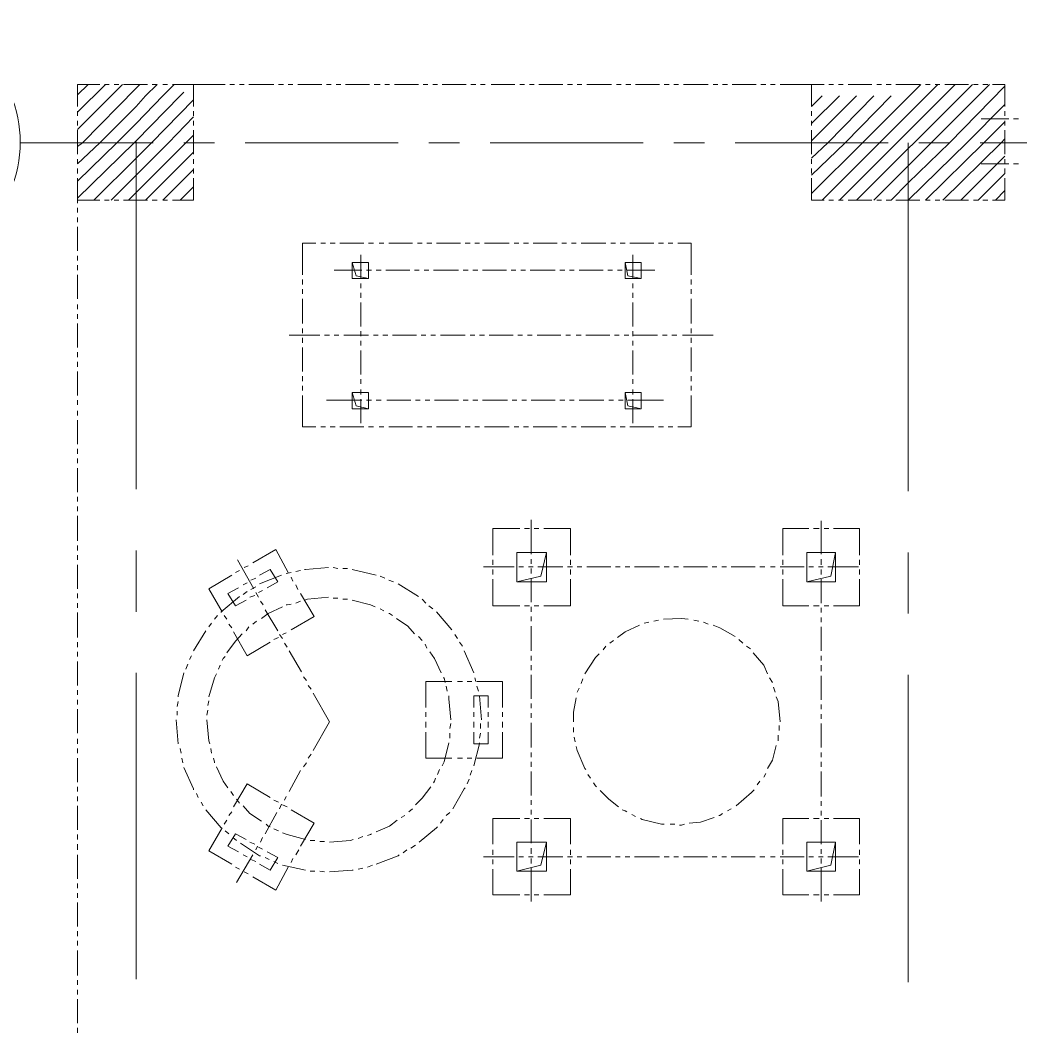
# Model space of a CAD drawing. Header units: millimetres. Extents: x 29 to 95071, y 20 to 67221.
# Drawn here: x 39429 to 44611, y 47573 to 52817 of the extents above; entities that cross this region are included whole.
import ezdxf

# ---------------------------------------------------------------- set-up
doc = ezdxf.new("R2010")
doc.units = ezdxf.units.MM

msp = doc.modelspace()

# ---------------------------------------------------------------- linework, layer by layer
at = {"color": 7, "lineweight": 0}
for points in [[(39840, 52484.8), (39726, 52484.8), (39726, 52370.8)], [(39726, 52430.2), (39780.6, 52484.8)], [(39726, 52341), (39869.8, 52484.8)], [(39726, 52251.8), (39959, 52484.8)], [(39726, 52162.6), (39750.8, 52182.4), (40028.4, 52464.9), (40048.2, 52484.8)], [(39726, 52370.8), (39726, 52484.8)], [(39840, 52182.4), (40028.4, 52370.8), (40078, 52425.3), (40137.4, 52484.8)], [(39889.6, 52484.8), (39864.8, 52484.8)], [(39939.2, 52484.8), (39914.4, 52484.8)], [(39929.3, 52182.4), (40028.4, 52281.5), (40167.2, 52425.3), (40226.7, 52484.8)], [(40087.9, 52484.8), (39964, 52484.8)], [(40018.5, 52182.4), (40028.4, 52192.3), (40256.4, 52425.3), (40276.2, 52445.1)], [(40137.4, 52484.8), (40112.7, 52484.8)], [(40192, 52484.8), (40167.2, 52484.8)], [(40325.8, 52370.8), (40325.8, 52484.8), (40216.7, 52484.8)], [(40325.8, 52484.8), (40489.4, 52484.8)], [(40514.1, 52484.8), (40538.9, 52484.8)], [(40563.7, 52484.8), (40588.5, 52484.8)], [(40613.3, 52484.8), (40742.1, 52484.8)], [(40766.9, 52484.8), (40791.7, 52484.8)], [(40816.5, 52484.8), (40841.3, 52484.8)], [(40866.1, 52484.8), (40990, 52484.8)], [(41014.7, 52484.8), (41039.5, 52484.8)], [(41064.3, 52484.8), (41089.1, 52484.8)], [(41113.9, 52484.8), (41237.8, 52484.8)], [(41262.6, 52484.8), (41292.3, 52484.8)], [(41317.1, 52484.8), (41341.9, 52484.8)], [(41366.7, 52484.8), (41490.6, 52484.8)], [(41515.4, 52484.8), (41540.1, 52484.8)], [(41564.9, 52484.8), (41589.7, 52484.8)], [(41614.5, 52484.8), (41738.4, 52484.8)], [(41763.2, 52484.8), (41788, 52484.8)], [(41812.8, 52484.8), (41837.5, 52484.8)], [(41867.3, 52484.8), (41991.2, 52484.8)], [(42016, 52484.8), (42040.8, 52484.8)], [(42065.5, 52484.8), (42090.3, 52484.8)], [(42115.1, 52484.8), (42239, 52484.8)], [(42263.8, 52484.8), (42288.6, 52484.8)], [(42313.4, 52484.8), (42338.1, 52484.8)], [(42362.9, 52484.8), (42491.8, 52484.8)], [(42516.6, 52484.8), (42541.4, 52484.8)], [(42566.1, 52484.8), (42590.9, 52484.8)], [(42615.7, 52484.8), (42739.6, 52484.8)], [(42764.4, 52484.8), (42789.2, 52484.8)], [(42814, 52484.8), (42838.8, 52484.8)], [(42863.5, 52484.8), (42992.4, 52484.8)], [(43017.2, 52484.8), (43042, 52484.8)], [(43066.8, 52484.8), (43091.5, 52484.8)], [(43116.3, 52484.8), (43240.2, 52484.8)], [(43265, 52484.8), (43289.8, 52484.8)], [(43314.6, 52484.8), (43339.4, 52484.8)], [(43364.2, 52484.8), (43527.7, 52484.8)], [(43592.2, 52484.8), (43527.7, 52484.8), (43527.7, 52370.8)], [(43527.7, 51919.7), (43790.4, 52182.4), (44092.8, 52484.8)], [(43582.2, 51885), (43879.6, 52182.4), (44182, 52484.8)], [(43641.7, 52484.8), (43616.9, 52484.8)], [(43691.3, 52484.8), (43666.5, 52484.8)], [(43671.5, 51885), (43968.8, 52182.4), (44271.2, 52484.8)], [(43840, 52484.8), (43716.1, 52484.8)], [(43760.7, 51885), (44028.3, 52152.7), (44058.1, 52182.4), (44360.4, 52484.8)], [(43849.9, 51885), (44028.3, 52063.5), (44147.3, 52182.4), (44449.6, 52484.8)], [(43889.5, 52484.8), (43864.8, 52484.8)], [(43939.1, 52484.8), (43914.3, 52484.8)], [(43939.1, 51885), (44028.3, 51974.2), (44241.5, 52182.4), (44528.9, 52474.8)], [(44087.8, 52484.8), (43963.9, 52484.8)], [(44142.3, 52484.8), (44117.5, 52484.8)], [(44191.9, 52484.8), (44167.1, 52484.8)], [(44340.6, 52484.8), (44216.7, 52484.8)], [(44390.2, 52484.8), (44365.4, 52484.8)], [(44439.7, 52484.8), (44414.9, 52484.8)], [(44528.9, 52370.8), (44528.9, 52484.8), (44464.5, 52484.8)], [(39810.3, 51885), (40028.4, 52103.1), (40107.7, 52182.4), (40325.8, 52405.5)], [(43527.7, 52370.8), (43582.2, 52425.3)], [(43527.7, 52281.5), (43671.5, 52425.3)], [(43527.7, 52192.3), (43760.7, 52425.3)], [(43527.7, 52103.1), (43612, 52182.4), (43849.9, 52425.3)], [(43527.7, 52013.9), (43701.2, 52182.4), (43939.1, 52425.3)], [(39726, 52346), (39726, 52321.2)], [(39726, 52321.2), (39726, 52346)], [(40325.8, 52321.2), (40325.8, 52346)], [(43527.7, 52346), (43527.7, 52321.2)], [(44028.3, 51885), (44330.7, 52182.4), (44528.9, 52380.7)], [(44528.9, 52321.2), (44528.9, 52346)], [(39726, 52296.4), (39726, 52271.6)], [(39726, 52271.6), (39726, 52296.4)], [(39899.5, 51885), (40028.4, 52013.9), (40196.9, 52182.4), (40325.8, 52316.2)], [(40325.8, 52271.6), (40325.8, 52296.4)], [(43527.7, 52296.4), (43527.7, 52271.6)], [(44117.5, 51885), (44419.9, 52182.4), (44528.9, 52291.5)], [(44548.8, 52306.3), (44405, 52306.3)], [(44528.9, 52271.6), (44528.9, 52296.4)], [(44598.3, 52306.3), (44573.5, 52306.3)], [(39726, 52246.8), (39726, 52122.9)], [(39726, 52122.9), (39726, 52246.8)], [(40325.8, 52122.9), (40325.8, 52246.8)], [(43527.7, 52246.8), (43527.7, 52122.9)], [(44528.9, 52122.9), (44528.9, 52246.8)], [(39428.7, 52182.4), (40117.6, 52182.4)], [(39726, 52073.4), (39840, 52182.4)], [(39726, 51984.1), (39929.3, 52182.4)], [(39726, 51894.9), (40018.5, 52182.4)], [(39988.7, 51885), (40028.4, 51924.7), (40286.1, 52182.4), (40325.8, 52222.1)], [(40028.4, 50388.1), (40028.4, 52187.4)], [(40276.2, 52182.4), (40434.8, 52182.4)], [(40593.4, 52182.4), (41386.5, 52182.4)], [(41545.1, 52182.4), (41703.7, 52182.4)], [(41862.3, 52182.4), (42655.4, 52182.4)], [(42814, 52182.4), (42972.6, 52182.4)], [(43131.2, 52182.4), (43924.2, 52182.4)], [(44028.3, 50378.2), (44028.3, 52182.4)], [(44082.8, 52182.4), (44241.5, 52182.4)], [(44206.8, 51885), (44509.1, 52182.4), (44528.9, 52202.2)], [(44400.1, 52182.4), (45193.1, 52182.4)], [(40078, 51885), (40325.8, 52132.8)], [(39726, 52098.1), (39726, 52073.4)], [(39726, 52073.4), (39726, 52098.1)], [(40325.8, 52073.4), (40325.8, 52098.1)], [(43527.7, 52098.1), (43527.7, 52073.4)], [(44300.9, 51885), (44528.9, 52113)], [(44548.8, 52073.4), (44405, 52073.4)], [(44528.9, 52073.4), (44528.9, 52098.1)], [(44598.3, 52073.4), (44573.5, 52073.4)], [(39726, 52048.6), (39726, 52023.8)], [(39726, 52023.8), (39726, 52048.6)], [(40167.2, 51885), (40325.8, 52043.6)], [(40325.8, 52023.8), (40325.8, 52048.6)], [(43527.7, 52048.6), (43527.7, 52023.8)], [(44390.2, 51885), (44528.9, 52023.8)], [(44528.9, 52023.8), (44528.9, 52048.6)], [(39726, 51999), (39726, 51885), (39840, 51885)], [(39726, 51870.1), (39726, 51999)], [(40325.8, 51885), (40325.8, 51999)], [(43527.7, 51999), (43527.7, 51885), (43592.2, 51885)], [(44528.9, 51885), (44528.9, 51999)], [(40256.4, 51885), (40325.8, 51954.4)], [(44479.4, 51885), (44528.9, 51934.6)], [(39864.8, 51885), (39889.6, 51885)], [(39914.4, 51885), (39939.2, 51885)], [(39964, 51885), (40087.9, 51885)], [(40112.7, 51885), (40137.4, 51885)], [(40167.2, 51885), (40192, 51885)], [(40216.7, 51885), (40325.8, 51885)], [(43616.9, 51885), (43641.7, 51885)], [(43666.5, 51885), (43691.3, 51885)], [(43716.1, 51885), (43840, 51885)], [(43864.8, 51885), (43889.5, 51885)], [(43914.3, 51885), (43939.1, 51885)], [(43963.9, 51885), (44087.8, 51885)], [(44117.5, 51885), (44142.3, 51885)], [(44167.1, 51885), (44191.9, 51885)], [(44216.7, 51885), (44340.6, 51885)], [(44365.4, 51885), (44390.2, 51885)], [(44414.9, 51885), (44439.7, 51885)], [(44464.5, 51885), (44528.9, 51885)], [(39726, 51820.6), (39726, 51845.4)], [(39726, 51771), (39726, 51795.8)], [(39726, 51622.3), (39726, 51746.2)], [(40890.8, 51662), (40890.8, 51498.4)], [(40960.2, 51662), (40890.8, 51662)], [(40960.2, 51662), (40890.8, 51662), (40890.8, 51498.4)], [(40960.2, 51662), (40890.8, 51662)], [(40890.8, 51498.4), (40890.8, 51662)], [(41009.8, 51662), (40985, 51662)], [(41009.8, 51662), (40985, 51662)], [(41009.8, 51662), (40985, 51662)], [(41059.4, 51662), (41034.6, 51662)], [(41059.4, 51662), (41034.6, 51662)], [(41059.4, 51662), (41034.6, 51662)], [(41208.1, 51662), (41084.1, 51662)], [(41208.1, 51662), (41084.1, 51662)], [(41208.1, 51662), (41084.1, 51662)], [(41257.6, 51662), (41232.8, 51662)], [(41257.6, 51662), (41232.8, 51662)], [(41257.6, 51662), (41232.8, 51662)], [(41312.1, 51662), (41287.4, 51662)], [(41312.1, 51662), (41287.4, 51662)], [(41312.1, 51662), (41287.4, 51662)], [(41460.8, 51662), (41336.9, 51662)], [(41460.8, 51662), (41336.9, 51662)], [(41460.8, 51662), (41336.9, 51662)], [(41510.4, 51662), (41485.6, 51662)], [(41510.4, 51662), (41485.6, 51662)], [(41510.4, 51662), (41485.6, 51662)], [(41560, 51662), (41535.2, 51662)], [(41560, 51662), (41535.2, 51662)], [(41560, 51662), (41535.2, 51662)], [(41708.7, 51662), (41584.8, 51662)], [(41708.7, 51662), (41584.8, 51662)], [(41708.7, 51662), (41584.8, 51662)], [(41758.2, 51662), (41733.4, 51662)], [(41758.2, 51662), (41733.4, 51662)], [(41758.2, 51662), (41733.4, 51662)], [(41807.8, 51662), (41783, 51662)], [(41807.8, 51662), (41783, 51662)], [(41807.8, 51662), (41783, 51662)], [(41961.4, 51662), (41832.6, 51662)], [(41961.4, 51662), (41832.6, 51662)], [(41961.4, 51662), (41832.6, 51662)], [(42011, 51662), (41986.2, 51662)], [(42011, 51662), (41986.2, 51662)], [(42011, 51662), (41986.2, 51662)], [(42060.6, 51662), (42035.8, 51662)], [(42060.6, 51662), (42035.8, 51662)], [(42060.6, 51662), (42035.8, 51662)], [(42209.3, 51662), (42085.4, 51662)], [(42209.3, 51662), (42085.4, 51662)], [(42209.3, 51662), (42085.4, 51662)], [(42258.8, 51662), (42234.1, 51662)], [(42258.8, 51662), (42234.1, 51662)], [(42258.8, 51662), (42234.1, 51662)], [(42308.4, 51662), (42283.6, 51662)], [(42308.4, 51662), (42283.6, 51662)], [(42308.4, 51662), (42283.6, 51662)], [(42462.1, 51662), (42333.2, 51662)], [(42462.1, 51662), (42333.2, 51662)], [(42462.1, 51662), (42333.2, 51662)], [(42511.6, 51662), (42486.8, 51662)], [(42511.6, 51662), (42486.8, 51662)], [(42511.6, 51662), (42486.8, 51662)], [(42561.2, 51662), (42536.4, 51662)], [(42561.2, 51662), (42536.4, 51662)], [(42561.2, 51662), (42536.4, 51662)], [(42709.9, 51662), (42586, 51662)], [(42709.9, 51662), (42586, 51662)], [(42709.9, 51662), (42586, 51662)], [(42759.5, 51662), (42734.7, 51662)], [(42759.5, 51662), (42734.7, 51662)], [(42759.5, 51662), (42734.7, 51662)], [(42809, 51662), (42784.2, 51662)], [(42809, 51662), (42784.2, 51662)], [(42809, 51662), (42784.2, 51662)], [(42903.2, 51498.4), (42903.2, 51662), (42833.8, 51662)], [(42903.2, 51662), (42833.8, 51662)], [(42903.2, 51498.4), (42903.2, 51662), (42833.8, 51662)], [(42903.2, 51498.4), (42903.2, 51662)], [(41193.2, 51483.5), (41193.2, 51602.5)], [(42600.8, 51483.5), (42600.8, 51602.5)], [(39726, 51572.8), (39726, 51597.5)], [(41148.6, 51562.8), (41168.4, 51493.5), (41232.8, 51478.6)], [(42561.2, 51562.8), (42576.1, 51493.5)], [(39726, 51523.2), (39726, 51548)], [(39726, 51374.5), (39726, 51498.4)], [(41198.1, 51523.2), (41054.4, 51523.2)], [(41247.7, 51523.2), (41222.9, 51523.2)], [(41297.3, 51523.2), (41272.5, 51523.2)], [(41446, 51523.2), (41322.1, 51523.2)], [(41495.5, 51523.2), (41470.8, 51523.2)], [(41545.1, 51523.2), (41520.3, 51523.2)], [(41698.8, 51523.2), (41569.9, 51523.2)], [(41748.3, 51523.2), (41723.5, 51523.2)], [(41797.9, 51523.2), (41773.1, 51523.2)], [(41946.6, 51523.2), (41822.7, 51523.2)], [(41996.1, 51523.2), (41971.4, 51523.2)], [(42045.7, 51523.2), (42020.9, 51523.2)], [(42199.4, 51523.2), (42070.5, 51523.2)], [(42248.9, 51523.2), (42224.1, 51523.2)], [(42298.5, 51523.2), (42273.7, 51523.2)], [(42447.2, 51523.2), (42323.3, 51523.2)], [(42496.8, 51523.2), (42472, 51523.2)], [(42546.3, 51523.2), (42521.5, 51523.2)], [(42714.8, 51523.2), (42571.1, 51523.2)], [(40890.8, 51473.6), (40890.8, 51448.8)], [(40890.8, 51473.6), (40890.8, 51448.8)], [(40890.8, 51448.8), (40890.8, 51473.6)], [(41193.2, 51429), (41193.2, 51453.8)], [(42576.1, 51493.5), (42645.5, 51478.6)], [(42600.8, 51429), (42600.8, 51453.8)], [(42903.2, 51448.8), (42903.2, 51473.6)], [(42903.2, 51448.8), (42903.2, 51473.6)], [(42903.2, 51448.8), (42903.2, 51473.6)], [(40890.8, 51424.1), (40890.8, 51399.3)], [(40890.8, 51424.1), (40890.8, 51399.3)], [(40890.8, 51399.3), (40890.8, 51424.1)], [(41193.2, 51379.5), (41193.2, 51404.2)], [(42600.8, 51379.5), (42600.8, 51404.2)], [(42903.2, 51399.3), (42903.2, 51424.1)], [(42903.2, 51399.3), (42903.2, 51424.1)], [(42903.2, 51399.3), (42903.2, 51424.1)], [(39726, 51320), (39726, 51344.8)], [(40890.8, 51374.5), (40890.8, 51245.6)], [(40890.8, 51374.5), (40890.8, 51245.6)], [(40890.8, 51245.6), (40890.8, 51374.5)], [(41193.2, 51230.8), (41193.2, 51354.7)], [(42600.8, 51230.8), (42600.8, 51354.7)], [(42903.2, 51245.6), (42903.2, 51374.5)], [(42903.2, 51245.6), (42903.2, 51374.5)], [(42903.2, 51245.6), (42903.2, 51374.5)], [(39726, 51270.4), (39726, 51295.2)], [(39726, 51121.7), (39726, 51245.6)], [(40980.1, 51186.1), (40821.4, 51186.1)], [(40890.8, 51220.8), (40890.8, 51196.1)], [(40890.8, 51220.8), (40890.8, 51196.1)], [(40890.8, 51196.1), (40890.8, 51220.8)], [(41029.6, 51186.1), (41004.8, 51186.1)], [(41079.2, 51186.1), (41054.4, 51186.1)], [(41232.8, 51186.1), (41104, 51186.1)], [(41193.2, 51181.2), (41193.2, 51206)], [(41282.4, 51186.1), (41257.6, 51186.1)], [(41332, 51186.1), (41307.2, 51186.1)], [(41480.7, 51186.1), (41356.8, 51186.1)], [(41530.2, 51186.1), (41505.4, 51186.1)], [(41579.8, 51186.1), (41555, 51186.1)], [(41733.4, 51186.1), (41604.6, 51186.1)], [(41783, 51186.1), (41758.2, 51186.1)], [(41832.6, 51186.1), (41807.8, 51186.1)], [(41981.3, 51186.1), (41857.4, 51186.1)], [(42030.8, 51186.1), (42006.1, 51186.1)], [(42080.4, 51186.1), (42055.6, 51186.1)], [(42229.1, 51186.1), (42105.2, 51186.1)], [(42278.7, 51186.1), (42253.9, 51186.1)], [(42333.2, 51186.1), (42308.4, 51186.1)], [(42481.9, 51186.1), (42358, 51186.1)], [(42531.5, 51186.1), (42506.7, 51186.1)], [(42581, 51186.1), (42556.2, 51186.1)], [(42600.8, 51181.2), (42600.8, 51206)], [(42729.7, 51186.1), (42605.8, 51186.1)], [(42779.3, 51186.1), (42754.5, 51186.1)], [(42828.8, 51186.1), (42804.1, 51186.1)], [(43017.2, 51186.1), (42858.6, 51186.1)], [(42903.2, 51196.1), (42903.2, 51220.8)], [(42903.2, 51196.1), (42903.2, 51220.8)], [(42903.2, 51196.1), (42903.2, 51220.8)], [(40890.8, 51171.3), (40890.8, 51146.5)], [(40890.8, 51171.3), (40890.8, 51146.5)], [(40890.8, 51146.5), (40890.8, 51171.3)], [(41193.2, 51131.6), (41193.2, 51156.4)], [(42600.8, 51131.6), (42600.8, 51156.4)], [(42903.2, 51146.5), (42903.2, 51171.3)], [(42903.2, 51146.5), (42903.2, 51171.3)], [(42903.2, 51146.5), (42903.2, 51171.3)], [(39726, 51072.1), (39726, 51096.9)], [(40890.8, 51121.7), (40890.8, 50997.8)], [(40890.8, 51121.7), (40890.8, 50997.8)], [(40890.8, 50997.8), (40890.8, 51121.7)], [(41193.2, 50982.9), (41193.2, 51106.8)], [(42600.8, 50982.9), (42600.8, 51106.8)], [(42903.2, 50997.8), (42903.2, 51121.7)], [(42903.2, 50997.8), (42903.2, 51121.7)], [(42903.2, 50997.8), (42903.2, 51121.7)], [(39726, 51022.6), (39726, 51047.4)], [(39726, 50873.9), (39726, 50997.8)], [(40890.8, 50973), (40890.8, 50948.2)], [(40890.8, 50973), (40890.8, 50948.2)], [(40890.8, 50948.2), (40890.8, 50973)], [(42903.2, 50948.2), (42903.2, 50973)], [(42903.2, 50948.2), (42903.2, 50973)], [(42903.2, 50948.2), (42903.2, 50973)], [(40890.8, 50923.4), (40890.8, 50898.7)], [(40890.8, 50923.4), (40890.8, 50898.7)], [(40890.8, 50898.7), (40890.8, 50923.4)], [(41193.2, 50933.4), (41193.2, 50958.1)], [(42600.8, 50933.4), (42600.8, 50958.1)], [(42903.2, 50898.7), (42903.2, 50923.4)], [(42903.2, 50898.7), (42903.2, 50923.4)], [(42903.2, 50898.7), (42903.2, 50923.4)], [(40890.8, 50873.9), (40890.8, 50710.3), (40960.2, 50710.3)], [(40890.8, 50873.9), (40890.8, 50710.3), (40960.2, 50710.3)], [(40890.8, 50710.3), (40890.8, 50873.9)], [(41148.6, 50888.8), (41168.4, 50819.4), (41232.8, 50804.5)], [(41193.2, 50878.8), (41193.2, 50903.6)], [(42561.2, 50888.8), (42576.1, 50819.4)], [(42600.8, 50878.8), (42600.8, 50903.6)], [(42833.8, 50710.3), (42903.2, 50710.3), (42903.2, 50873.9)], [(42833.8, 50710.3), (42903.2, 50710.3), (42903.2, 50873.9)], [(42903.2, 50710.3), (42903.2, 50873.9)], [(39726, 50824.3), (39726, 50849.1)], [(41198.1, 50849.1), (41014.7, 50849.1)], [(41193.2, 50730.1), (41193.2, 50854.1)], [(41247.7, 50849.1), (41222.9, 50849.1)], [(41297.3, 50849.1), (41272.5, 50849.1)], [(41450.9, 50849.1), (41327, 50849.1)], [(41500.5, 50849.1), (41475.7, 50849.1)], [(41550.1, 50849.1), (41525.3, 50849.1)], [(41698.8, 50849.1), (41574.8, 50849.1)], [(41748.3, 50849.1), (41723.5, 50849.1)], [(41797.9, 50849.1), (41773.1, 50849.1)], [(41951.5, 50849.1), (41822.7, 50849.1)], [(42001.1, 50849.1), (41976.3, 50849.1)], [(42050.7, 50849.1), (42025.9, 50849.1)], [(42199.4, 50849.1), (42075.4, 50849.1)], [(42248.9, 50849.1), (42224.1, 50849.1)], [(42298.5, 50849.1), (42273.7, 50849.1)], [(42452.1, 50849.1), (42323.3, 50849.1)], [(42501.7, 50849.1), (42476.9, 50849.1)], [(42551.3, 50849.1), (42526.5, 50849.1)], [(42759.5, 50849.1), (42576.1, 50849.1)], [(42576.1, 50819.4), (42645.5, 50804.5)], [(42600.8, 50730.1), (42600.8, 50854.1)], [(39726, 50769.8), (39726, 50794.6)], [(39726, 50621.1), (39726, 50745)], [(40960.2, 50710.3), (40890.8, 50710.3)], [(40985, 50710.3), (41009.8, 50710.3)], [(41009.8, 50710.3), (40985, 50710.3)], [(40985, 50710.3), (41009.8, 50710.3)], [(41034.6, 50710.3), (41059.4, 50710.3)], [(41059.4, 50710.3), (41034.6, 50710.3)], [(41034.6, 50710.3), (41059.4, 50710.3)], [(41084.1, 50710.3), (41208.1, 50710.3)], [(41208.1, 50710.3), (41084.1, 50710.3)], [(41084.1, 50710.3), (41208.1, 50710.3)], [(41232.8, 50710.3), (41257.6, 50710.3)], [(41257.6, 50710.3), (41232.8, 50710.3)], [(41232.8, 50710.3), (41257.6, 50710.3)], [(41287.4, 50710.3), (41312.1, 50710.3)], [(41312.1, 50710.3), (41287.4, 50710.3)], [(41287.4, 50710.3), (41312.1, 50710.3)], [(41336.9, 50710.3), (41460.8, 50710.3)], [(41460.8, 50710.3), (41336.9, 50710.3)], [(41336.9, 50710.3), (41460.8, 50710.3)], [(41485.6, 50710.3), (41510.4, 50710.3)], [(41510.4, 50710.3), (41485.6, 50710.3)], [(41485.6, 50710.3), (41510.4, 50710.3)], [(41535.2, 50710.3), (41560, 50710.3)], [(41560, 50710.3), (41535.2, 50710.3)], [(41535.2, 50710.3), (41560, 50710.3)], [(41584.8, 50710.3), (41708.7, 50710.3)], [(41708.7, 50710.3), (41584.8, 50710.3)], [(41584.8, 50710.3), (41708.7, 50710.3)], [(41733.4, 50710.3), (41758.2, 50710.3)], [(41758.2, 50710.3), (41733.4, 50710.3)], [(41733.4, 50710.3), (41758.2, 50710.3)], [(41783, 50710.3), (41807.8, 50710.3)], [(41807.8, 50710.3), (41783, 50710.3)], [(41783, 50710.3), (41807.8, 50710.3)], [(41832.6, 50710.3), (41961.4, 50710.3)], [(41961.4, 50710.3), (41832.6, 50710.3)], [(41832.6, 50710.3), (41961.4, 50710.3)], [(41986.2, 50710.3), (42011, 50710.3)], [(42011, 50710.3), (41986.2, 50710.3)], [(41986.2, 50710.3), (42011, 50710.3)], [(42035.8, 50710.3), (42060.6, 50710.3)], [(42060.6, 50710.3), (42035.8, 50710.3)], [(42035.8, 50710.3), (42060.6, 50710.3)], [(42085.4, 50710.3), (42209.3, 50710.3)], [(42209.3, 50710.3), (42085.4, 50710.3)], [(42085.4, 50710.3), (42209.3, 50710.3)], [(42234.1, 50710.3), (42258.8, 50710.3)], [(42258.8, 50710.3), (42234.1, 50710.3)], [(42234.1, 50710.3), (42258.8, 50710.3)], [(42283.6, 50710.3), (42308.4, 50710.3)], [(42308.4, 50710.3), (42283.6, 50710.3)], [(42283.6, 50710.3), (42308.4, 50710.3)], [(42333.2, 50710.3), (42462.1, 50710.3)], [(42462.1, 50710.3), (42333.2, 50710.3)], [(42333.2, 50710.3), (42462.1, 50710.3)], [(42486.8, 50710.3), (42511.6, 50710.3)], [(42511.6, 50710.3), (42486.8, 50710.3)], [(42486.8, 50710.3), (42511.6, 50710.3)], [(42536.4, 50710.3), (42561.2, 50710.3)], [(42561.2, 50710.3), (42536.4, 50710.3)], [(42536.4, 50710.3), (42561.2, 50710.3)], [(42586, 50710.3), (42709.9, 50710.3)], [(42709.9, 50710.3), (42586, 50710.3)], [(42586, 50710.3), (42709.9, 50710.3)], [(42734.7, 50710.3), (42759.5, 50710.3)], [(42759.5, 50710.3), (42734.7, 50710.3)], [(42734.7, 50710.3), (42759.5, 50710.3)], [(42784.2, 50710.3), (42809, 50710.3)], [(42809, 50710.3), (42784.2, 50710.3)], [(42784.2, 50710.3), (42809, 50710.3)], [(42903.2, 50710.3), (42833.8, 50710.3)], [(39726, 50571.5), (39726, 50596.3)], [(39726, 50522), (39726, 50546.8)], [(39726, 50373.3), (39726, 50497.2)], [(39726, 50323.7), (39726, 50348.5)], [(39726, 50274.1), (39726, 50298.9)], [(39726, 50120.5), (39726, 50249.4)], [(42075.4, 50051.1), (42075.4, 50229.5)], [(43577.3, 50051.1), (43577.3, 50224.6)], [(41877.2, 50046.1), (41877.2, 50184.9)], [(42016, 50184.9), (41877.2, 50184.9)], [(42065.5, 50184.9), (42040.8, 50184.9)], [(42115.1, 50184.9), (42090.3, 50184.9)], [(42278.7, 50184.9), (42139.9, 50184.9)], [(42278.7, 50046.1), (42278.7, 50184.9)], [(43379, 50046.1), (43379, 50184.9)], [(43512.8, 50184.9), (43379, 50184.9)], [(43567.4, 50184.9), (43537.6, 50184.9)], [(43616.9, 50184.9), (43592.2, 50184.9)], [(43775.5, 50184.9), (43641.7, 50184.9)], [(43775.5, 50046.1), (43775.5, 50184.9)], [(39726, 50070.9), (39726, 50095.7)], [(39726, 50021.4), (39726, 50046.1)], [(40028.4, 49753.7), (40028.4, 50070.9)], [(40752.1, 50075.9), (40633.1, 50006.5)], [(40752.1, 50075.9), (40633.1, 50006.5)], [(40816.5, 49956.9), (40752.1, 50075.9)], [(42154.8, 49907.4), (42154.8, 50061), (42001.1, 50061), (42001.1, 49907.4)], [(42125, 49937.1), (42154.8, 50061)], [(43651.6, 50061), (43502.9, 50061)], [(43502.9, 49907.4), (43502.9, 50061)], [(44028.3, 49743.8), (44028.3, 50061)], [(39726, 49872.7), (39726, 49996.6)], [(40638.1, 49872.7), (40553.8, 50021.4)], [(40608.3, 49991.6), (40588.5, 49981.7)], [(40608.3, 49991.6), (40588.5, 49981.7)], [(41024.7, 49981.7), (40905.7, 49971.8), (40900.7, 49971.8)], [(41024.7, 49981.7), (40905.7, 49971.8), (40900.7, 49971.8)], [(41074.2, 49976.7), (41049.4, 49981.7)], [(41074.2, 49976.7), (41049.4, 49981.7)], [(41123.8, 49976.7), (41099, 49976.7)], [(41123.8, 49976.7), (41099, 49976.7)], [(41986.2, 49986.7), (41827.6, 49986.7)], [(41877.2, 49996.6), (41877.2, 50021.4)], [(42035.8, 49986.7), (42011, 49986.7)], [(42085.4, 49986.7), (42060.6, 49986.7)], [(42075.4, 50001.5), (42075.4, 50026.3)], [(42075.4, 49952), (42075.4, 49976.7)], [(42239, 49986.7), (42110.1, 49986.7)], [(42288.6, 49986.7), (42263.8, 49986.7)], [(42278.7, 49996.6), (42278.7, 50021.4)], [(42338.1, 49986.7), (42313.4, 49986.7)], [(42486.8, 49986.7), (42362.9, 49986.7)], [(42536.4, 49986.7), (42511.6, 49986.7)], [(42586, 49986.7), (42561.2, 49986.7)], [(42739.6, 49986.7), (42610.8, 49986.7)], [(42789.2, 49986.7), (42764.4, 49986.7)], [(42838.8, 49986.7), (42814, 49986.7)], [(42987.5, 49986.7), (42863.5, 49986.7)], [(43037, 49986.7), (43012.2, 49986.7)], [(43086.6, 49986.7), (43061.8, 49986.7)], [(43235.3, 49986.7), (43111.4, 49986.7)], [(43284.8, 49986.7), (43260.1, 49986.7)], [(43339.4, 49986.7), (43314.6, 49986.7)], [(43488.1, 49986.7), (43364.2, 49986.7)], [(43379, 49996.6), (43379, 50021.4)], [(43537.6, 49986.7), (43512.8, 49986.7)], [(43587.2, 49986.7), (43562.4, 49986.7)], [(43577.3, 49996.6), (43577.3, 50026.3)], [(43770.6, 49986.7), (43612, 49986.7)], [(43775.5, 49996.6), (43775.5, 50021.4)], [(40524.1, 49942.1), (40405.1, 49872.7)], [(40524.1, 49942.1), (40405.1, 49872.7)], [(40563.7, 49966.8), (40543.9, 49956.9)], [(40563.7, 49966.8), (40543.9, 49956.9)], [(40648, 49927.2), (40623.2, 49917.3)], [(40648, 49927.2), (40623.2, 49917.3)], [(40722.3, 49971.8), (40667.8, 49942.1)], [(40722.3, 49971.8), (40667.8, 49942.1)], [(40781.8, 49942.1), (40667.8, 49897.4)], [(40781.8, 49942.1), (40667.8, 49897.4)], [(40762, 49907.4), (40722.3, 49971.8)], [(40831.4, 49956.9), (40806.6, 49952)], [(40831.4, 49956.9), (40806.6, 49952)], [(40841.3, 49912.3), (40831.4, 49932.1)], [(40880.9, 49966.8), (40856.1, 49961.9)], [(40880.9, 49966.8), (40856.1, 49961.9)], [(41272.5, 49942.1), (41148.6, 49971.8)], [(41272.5, 49942.1), (41148.6, 49971.8)], [(41317.1, 49927.2), (41292.3, 49937.1)], [(41317.1, 49927.2), (41292.3, 49937.1)], [(41877.2, 49947), (41877.2, 49971.8)], [(42154.8, 49907.4), (42001.1, 49907.4), (42125, 49937.1)], [(42075.4, 49803.3), (42075.4, 49927.2)], [(42278.7, 49947), (42278.7, 49971.8)], [(43379, 49947), (43379, 49971.8)], [(43577.3, 49947), (43577.3, 49971.8)], [(43775.5, 49947), (43775.5, 49971.8)], [(40474.5, 49753.7), (40405.1, 49872.7)], [(40558.7, 49877.6), (40504.2, 49847.9)], [(40558.7, 49877.6), (40504.2, 49847.9)], [(40603.4, 49902.4), (40583.5, 49892.5)], [(40603.4, 49902.4), (40583.5, 49892.5)], [(40648, 49882.6), (40623.2, 49867.7)], [(40648, 49882.6), (40623.2, 49867.7)], [(40762, 49907.4), (40707.4, 49877.6)], [(40762, 49907.4), (40707.4, 49877.6)], [(40866.1, 49867.7), (40856.1, 49892.5)], [(41361.7, 49907.4), (41336.9, 49917.3)], [(41361.7, 49907.4), (41336.9, 49917.3)], [(41490.6, 49833), (41386.5, 49897.4)], [(41490.6, 49833), (41386.5, 49897.4)], [(41877.2, 49783.4), (41877.2, 49922.2)], [(42278.7, 49783.4), (42278.7, 49922.2)], [(43379, 49783.4), (43379, 49922.2)], [(43577.3, 49798.3), (43577.3, 49922.2)], [(43775.5, 49783.4), (43775.5, 49922.2)], [(39726, 49823.1), (39726, 49847.9)], [(40563.7, 49833), (40469.5, 49753.7), (40469.5, 49748.7)], [(40563.7, 49833), (40469.5, 49753.7), (40469.5, 49748.7)], [(40603.4, 49857.8), (40583.5, 49842.9)], [(40603.4, 49857.8), (40583.5, 49842.9)], [(40643, 49838), (40618.2, 49828.1)], [(40643, 49838), (40618.2, 49828.1)], [(40662.8, 49828.1), (40648, 49852.8)], [(40682.7, 49862.7), (40662.8, 49852.8)], [(40682.7, 49862.7), (40662.8, 49852.8)], [(40950.3, 49728.9), (40880.9, 49847.9)], [(41024.7, 49828.1), (40915.6, 49818.1), (40900.7, 49813.2)], [(41074.2, 49823.1), (41049.4, 49823.1)], [(39726, 49773.5), (39726, 49798.3)], [(40598.4, 49813.2), (40543.9, 49783.4)], [(40598.4, 49813.2), (40543.9, 49783.4)], [(40687.6, 49788.4), (40672.7, 49808.2)], [(40786.7, 49778.5), (40712.4, 49743.8), (40677.7, 49719)], [(40831.4, 49793.4), (40811.5, 49788.4), (40806.6, 49788.4)], [(40880.9, 49808.2), (40856.1, 49798.3)], [(41123.8, 49818.1), (41099, 49818.1)], [(41267.5, 49778.5), (41242.7, 49788.4), (41148.6, 49813.2)], [(41312.1, 49758.7), (41292.3, 49768.6)], [(41530.2, 49798.3), (41510.4, 49818.1)], [(41530.2, 49798.3), (41510.4, 49818.1)], [(41564.9, 49768.6), (41545.1, 49783.4)], [(41564.9, 49768.6), (41545.1, 49783.4)], [(42016, 49783.4), (41877.2, 49783.4)], [(42065.5, 49783.4), (42040.8, 49783.4)], [(42075.4, 49753.7), (42075.4, 49778.5)], [(42115.1, 49783.4), (42090.3, 49783.4)], [(42278.7, 49783.4), (42139.9, 49783.4)], [(43512.8, 49783.4), (43379, 49783.4)], [(43567.4, 49783.4), (43537.6, 49783.4)], [(43577.3, 49748.7), (43577.3, 49773.5)], [(43616.9, 49783.4), (43592.2, 49783.4)], [(43775.5, 49783.4), (43641.7, 49783.4)], [(39726, 49619.9), (39726, 49748.7)], [(40449.7, 49733.9), (40434.8, 49714.1)], [(40449.7, 49733.9), (40434.8, 49714.1)], [(40499.3, 49714.1), (40484.4, 49733.9)], [(40762, 49654.6), (40697.5, 49763.6)], [(40950.3, 49728.9), (40831.4, 49659.5)], [(41356.8, 49733.9), (41341.9, 49743.8), (41336.9, 49743.8)], [(41470.8, 49639.7), (41436.1, 49679.4), (41376.6, 49719)], [(41664.1, 49659.5), (41584.8, 49753.7)], [(41664.1, 49659.5), (41584.8, 49753.7)], [(42075.4, 49704.1), (42075.4, 49728.9)], [(42888.3, 49714.1), (42853.6, 49719), (42759.5, 49714.1)], [(43577.3, 49699.2), (43577.3, 49724)], [(40420, 49694.2), (40405.1, 49674.4)], [(40420, 49694.2), (40405.1, 49674.4)], [(40524.1, 49669.4), (40509.2, 49689.3)], [(40613.3, 49674.4), (40598.4, 49654.6)], [(40652.9, 49704.1), (40633.1, 49689.3)], [(42075.4, 49550.5), (42075.4, 49679.4)], [(42635.5, 49684.3), (42561.2, 49649.6), (42521.5, 49619.9)], [(42685.1, 49699.2), (42660.3, 49694.2)], [(42734.7, 49709.1), (42709.9, 49704.1)], [(42942.8, 49704.1), (42918.1, 49709.1)], [(42992.4, 49689.3), (42967.6, 49699.2)], [(43131.2, 49624.8), (43051.9, 49669.4), (43017.2, 49684.3)], [(43577.3, 49550.5), (43577.3, 49674.4)], [(40390.2, 49654.6), (40325.8, 49550.5)], [(40390.2, 49654.6), (40325.8, 49550.5)], [(40578.6, 49639.7), (40543.9, 49600.1), (40499.3, 49540.6)], [(40603.4, 49525.7), (40534, 49649.6)], [(40766.9, 49619.9), (40742.1, 49610)], [(40786.7, 49614.9), (40771.9, 49634.7)], [(40806.6, 49644.7), (40786.7, 49634.7)], [(41510.4, 49605), (41490.6, 49624.8)], [(41693.8, 49614.9), (41678.9, 49634.7)], [(41693.8, 49614.9), (41678.9, 49634.7)], [(43170.8, 49590.1), (43151, 49610)], [(39726, 49570.3), (39726, 49595.1)], [(40722.3, 49595.1), (40603.4, 49525.7)], [(40811.5, 49570.3), (40796.7, 49590.1)], [(41535.2, 49565.4), (41525.3, 49585.2)], [(41718.6, 49575.3), (41703.7, 49595.1)], [(41718.6, 49575.3), (41703.7, 49595.1)], [(42462.1, 49575.3), (42447.2, 49555.4)], [(42501.7, 49605), (42481.9, 49590.1)], [(43210.5, 49560.4), (43190.7, 49575.3)], [(39726, 49520.7), (39726, 49545.5)], [(40315.9, 49525.7), (40306, 49505.9)], [(40315.9, 49525.7), (40306, 49505.9)], [(40489.4, 49520.7), (40479.4, 49510.8), (40474.5, 49500.9)], [(40885.9, 49441.4), (40821.4, 49550.5)], [(41609.5, 49436.5), (41574.8, 49510.8), (41550.1, 49545.5)], [(41778.1, 49436.5), (41728.5, 49550.5)], [(41778.1, 49436.5), (41728.5, 49550.5)], [(42075.4, 49500.9), (42075.4, 49525.7)], [(42427.4, 49535.6), (42407.5, 49515.8), (42353, 49431.5)], [(43299.7, 49431.5), (43279.9, 49476.1), (43225.4, 49540.6)], [(43577.3, 49500.9), (43577.3, 49525.7)], [(39726, 49372.1), (39726, 49496)], [(40296.1, 49481.1), (40286.1, 49456.3)], [(40296.1, 49481.1), (40286.1, 49456.3)], [(40464.6, 49476.1), (40454.7, 49456.3)], [(42075.4, 49451.4), (42075.4, 49476.1)], [(43577.3, 49446.4), (43577.3, 49476.1)], [(40028.4, 47850.4), (40028.4, 49436.5)], [(40276.2, 49436.5), (40246.5, 49317.5), (40246.5, 49312.6)], [(40276.2, 49436.5), (40246.5, 49317.5), (40246.5, 49312.6)], [(40444.7, 49431.5), (40434.8, 49411.7), (40405.1, 49312.6)], [(40910.7, 49396.8), (40895.8, 49416.7)], [(41629.4, 49386.9), (41624.4, 49411.7), (41619.4, 49411.7)], [(41788, 49391.9), (41783, 49411.7)], [(41788, 49391.9), (41783, 49411.7)], [(42075.4, 49302.7), (42075.4, 49426.6)], [(42343.1, 49406.7), (42333.2, 49382)], [(43324.5, 49386.9), (43309.6, 49411.7)], [(43577.3, 49297.7), (43577.3, 49421.6)], [(44028.3, 47835.5), (44028.3, 49426.6)], [(39726, 49322.5), (39726, 49347.3)], [(40935.4, 49352.2), (40920.6, 49372.1)], [(41530.2, 49391.9), (41664.1, 49391.9)], [(41530.2, 49258.1), (41530.2, 49391.9)], [(41639.3, 49342.3), (41634.3, 49367.1)], [(41693.8, 49391.9), (41718.6, 49391.9)], [(41743.4, 49391.9), (41768.1, 49391.9)], [(41792.9, 49391.9), (41926.8, 49391.9)], [(41802.8, 49342.3), (41792.9, 49367.1)], [(41802.8, 49342.3), (41792.9, 49367.1)], [(41926.8, 49258.1), (41926.8, 49391.9)], [(42323.3, 49357.2), (42313.4, 49337.4)], [(43339.4, 49337.4), (43329.5, 49362.1)], [(39726, 49272.9), (39726, 49297.7)], [(41029.6, 49183.7), (40945.4, 49332.4)], [(41659.1, 49193.6), (41649.2, 49302.7), (41649.2, 49317.5)], [(41778.1, 49317.5), (41852.4, 49317.5)], [(41778.1, 49258.1), (41778.1, 49317.5)], [(41817.7, 49193.6), (41807.8, 49317.5)], [(41817.7, 49193.6), (41807.8, 49317.5)], [(41852.4, 49258.1), (41852.4, 49317.5)], [(42308.4, 49307.6), (42293.5, 49233.3), (42293.5, 49183.7)], [(43364.2, 49183.7), (43354.2, 49287.8), (43344.3, 49312.6)], [(39726, 49124.2), (39726, 49248.1)], [(40246.5, 49287.8), (40241.5, 49263)], [(40246.5, 49287.8), (40241.5, 49263)], [(40400.1, 49243.2), (40395.2, 49218.4)], [(40405.1, 49292.7), (40400.1, 49268)], [(42075.4, 49253.1), (42075.4, 49277.9)], [(43577.3, 49248.1), (43577.3, 49272.9)], [(40236.6, 49193.6), (40246.5, 49069.7)], [(40236.6, 49193.6), (40246.5, 49069.7)], [(40241.5, 49238.2), (40241.5, 49218.4)], [(40241.5, 49238.2), (40241.5, 49218.4)], [(40395.2, 49193.6), (40405.1, 49084.6), (40410.1, 49069.7)], [(41530.2, 49208.5), (41530.2, 49233.3)], [(41778.1, 49208.5), (41778.1, 49233.3)], [(41852.4, 49208.5), (41852.4, 49233.3)], [(41926.8, 49208.5), (41926.8, 49233.3)], [(42075.4, 49203.5), (42075.4, 49228.3)], [(43577.3, 49198.6), (43577.3, 49223.4)], [(41029.6, 49183.7), (40945.4, 49035)], [(41530.2, 49154), (41530.2, 49183.7)], [(41654.1, 49149), (41659.1, 49173.8)], [(41778.1, 49154), (41778.1, 49183.7)], [(41812.8, 49149), (41812.8, 49173.8)], [(41812.8, 49149), (41812.8, 49173.8)], [(41852.4, 49154), (41852.4, 49183.7)], [(41926.8, 49154), (41926.8, 49183.7)], [(42075.4, 49049.9), (42075.4, 49178.7)], [(42293.5, 49154), (42293.5, 49134.1), (42293.5, 49129.2)], [(43359.2, 49139.1), (43359.2, 49163.9)], [(43577.3, 49049.9), (43577.3, 49173.8)], [(39726, 49069.7), (39726, 49094.5)], [(41530.2, 48995.4), (41530.2, 49129.2)], [(41654.1, 49099.4), (41654.1, 49124.2)], [(41778.1, 49069.7), (41778.1, 49129.2)], [(41807.8, 49099.4), (41812.8, 49124.2)], [(41807.8, 49099.4), (41812.8, 49124.2)], [(41852.4, 49069.7), (41852.4, 49129.2)], [(41926.8, 48995.4), (41926.8, 49129.2)], [(42298.5, 49104.4), (42303.5, 49079.6)], [(43354.2, 49084.6), (43354.2, 49114.3)], [(39726, 49020.1), (39726, 49044.9)], [(40256.4, 49044.9), (40261.4, 49020.1)], [(40256.4, 49044.9), (40261.4, 49020.1)], [(40415, 49044.9), (40420, 49020.1)], [(41614.5, 48955.7), (41624.4, 48975.5), (41649.2, 49074.7)], [(41778.1, 48955.7), (41807.8, 49069.7), (41807.8, 49074.7)], [(41778.1, 48955.7), (41807.8, 49069.7), (41807.8, 49074.7)], [(42308.4, 49054.8), (42313.4, 49035), (42353, 48940.8), (42358, 48935.9)], [(43299.7, 48940.8), (43324.5, 48985.4), (43344.3, 49059.8)], [(39726, 48871.4), (39726, 48995.4)], [(40266.3, 48995.4), (40271.3, 48970.6)], [(40266.3, 48995.4), (40271.3, 48970.6)], [(40429.9, 48995.4), (40434.8, 48975.5), (40434.8, 48970.6)], [(40935.4, 49015.2), (40920.6, 48995.4)], [(41530.2, 48995.4), (41664.1, 48995.4)], [(41693.8, 48995.4), (41718.6, 48995.4)], [(41743.4, 48995.4), (41768.1, 48995.4)], [(41792.9, 48995.4), (41926.8, 48995.4)], [(42075.4, 49000.3), (42075.4, 49025.1)], [(43577.3, 49000.3), (43577.3, 49025.1)], [(40276.2, 48945.8), (40325.8, 48836.7), (40325.8, 48831.8)], [(40276.2, 48945.8), (40325.8, 48836.7), (40325.8, 48831.8)], [(40444.7, 48950.7), (40479.4, 48876.4), (40504.2, 48841.7)], [(40880.9, 48930.9), (40821.4, 48821.9)], [(40910.7, 48970.6), (40895.8, 48950.7)], [(41589.7, 48911.1), (41599.6, 48935.9)], [(41758.2, 48906.1), (41768.1, 48930.9)], [(41758.2, 48906.1), (41768.1, 48930.9)], [(42075.4, 48950.7), (42075.4, 48975.5)], [(43577.3, 48950.7), (43577.3, 48975.5)], [(41569.9, 48866.5), (41574.8, 48876.4), (41579.8, 48891.3)], [(41743.4, 48861.5), (41753.3, 48886.3)], [(41743.4, 48861.5), (41753.3, 48886.3)], [(42075.4, 48802), (42075.4, 48926)], [(42367.9, 48911.1), (42382.8, 48891.3)], [(43245.2, 48856.6), (43260.1, 48876.4)], [(43279.9, 48896.2), (43289.8, 48916)], [(43577.3, 48797.1), (43577.3, 48926)], [(39726, 48821.9), (39726, 48846.7)], [(40519.1, 48821.9), (40534, 48802)], [(40603.4, 48861.5), (40534, 48742.6)], [(40603.4, 48861.5), (40534, 48742.6)], [(40603.4, 48861.5), (40722.3, 48792.1)], [(41475.7, 48752.5), (41510.4, 48787.2), (41555, 48846.7)], [(41669, 48732.7), (41728.5, 48836.7), (41733.4, 48841.7)], [(41669, 48732.7), (41728.5, 48836.7), (41733.4, 48841.7)], [(42397.6, 48866.5), (42407.5, 48851.6), (42412.5, 48846.7)], [(42432.3, 48826.8), (42476.9, 48782.2), (42526.5, 48742.6)], [(43136.1, 48747.5), (43215.5, 48816.9), (43230.3, 48831.8)], [(39726, 48772.3), (39726, 48797.1)], [(40340.7, 48812), (40350.6, 48792.1)], [(40340.7, 48812), (40350.6, 48792.1)], [(40548.8, 48782.2), (40563.7, 48762.4)], [(40742.1, 48777.3), (40766.9, 48767.4)], [(40806.6, 48797.1), (40796.7, 48777.3)], [(42075.4, 48752.5), (42075.4, 48777.3)], [(43577.3, 48747.5), (43577.3, 48772.3)], [(39726, 48623.6), (39726, 48747.5)], [(40365.4, 48767.4), (40375.4, 48747.5)], [(40365.4, 48767.4), (40375.4, 48747.5)], [(40390.2, 48727.7), (40469.5, 48633.5)], [(40390.2, 48727.7), (40469.5, 48633.5)], [(40524.1, 48717.8), (40509.2, 48698)], [(40524.1, 48717.8), (40509.2, 48698)], [(40583.5, 48747.5), (40618.2, 48707.9), (40677.7, 48668.2)], [(40781.8, 48757.4), (40771.9, 48732.7)], [(40786.7, 48752.5), (40811.5, 48742.6)], [(40831.4, 48727.7), (40950.3, 48658.3)], [(41441, 48717.8), (41460.8, 48732.7)], [(42075.4, 48702.9), (42075.4, 48727.7)], [(42546.3, 48727.7), (42561.2, 48722.7), (42571.1, 48717.8)], [(43091.5, 48722.7), (43111.4, 48732.7)], [(43577.3, 48698), (43577.3, 48722.7)], [(40499.3, 48673.2), (40484.4, 48653.4)], [(40499.3, 48673.2), (40484.4, 48653.4)], [(40757, 48712.8), (40697.5, 48603.8)], [(41272.5, 48613.7), (41341.9, 48643.4), (41381.5, 48673.2)], [(41401.4, 48688), (41421.2, 48698)], [(41604.6, 48658.3), (41619.4, 48678.1)], [(41604.6, 48658.3), (41619.4, 48678.1)], [(41634.3, 48698), (41654.1, 48712.8)], [(41634.3, 48698), (41654.1, 48712.8)], [(41877.2, 48549.3), (41877.2, 48683.1)], [(42016, 48683.1), (41877.2, 48683.1)], [(42065.5, 48683.1), (42040.8, 48683.1)], [(42075.4, 48554.2), (42075.4, 48678.1)], [(42115.1, 48683.1), (42090.3, 48683.1)], [(42278.7, 48683.1), (42139.9, 48683.1)], [(42278.7, 48549.3), (42278.7, 48683.1)], [(42595.9, 48702.9), (42615.7, 48693)], [(42640.5, 48683.1), (42650.4, 48678.1), (42749.5, 48653.4), (42764.4, 48653.4)], [(42893.3, 48658.3), (42952.8, 48663.3), (43022.1, 48688)], [(43046.9, 48698), (43051.9, 48698), (43066.8, 48707.9)], [(43512.8, 48683.1), (43379, 48683.1)], [(43379, 48549.3), (43379, 48683.1)], [(43567.4, 48683.1), (43537.6, 48683.1)], [(43577.3, 48549.3), (43577.3, 48673.2)], [(43616.9, 48683.1), (43592.2, 48683.1)], [(43775.5, 48683.1), (43641.7, 48683.1)], [(43775.5, 48549.3), (43775.5, 48683.1)], [(40474.5, 48633.5), (40405.1, 48514.6)], [(40474.5, 48633.5), (40405.1, 48514.6)], [(40489.4, 48618.7), (40509.2, 48603.8)], [(40489.4, 48618.7), (40509.2, 48603.8)], [(40702.5, 48653.4), (40712.4, 48643.4), (40722.3, 48638.5)], [(40742.1, 48628.6), (40766.9, 48618.7)], [(40950.3, 48658.3), (40880.9, 48539.4)], [(41495.5, 48559.2), (41584.8, 48633.5), (41589.7, 48638.5)], [(41495.5, 48559.2), (41584.8, 48633.5), (41589.7, 48638.5)], [(42794.1, 48653.4), (42818.9, 48653.4)], [(42843.7, 48648.4), (42853.6, 48648.4), (42868.5, 48653.4)], [(39726, 48574), (39726, 48598.8)], [(40529, 48584), (40548.8, 48569.1)], [(40529, 48584), (40548.8, 48569.1)], [(40543.9, 48603.8), (40598.4, 48574)], [(40543.9, 48603.8), (40598.4, 48574)], [(40682.7, 48584), (40672.7, 48559.2)], [(40786.7, 48608.7), (40811.5, 48598.8), (40905.7, 48574)], [(40930.5, 48569.1), (40955.3, 48569.1)], [(40980.1, 48564.1), (41004.8, 48564.1)], [(41029.6, 48559.2), (41138.7, 48569.1), (41153.5, 48574)], [(41178.3, 48579), (41203.1, 48588.9)], [(41227.9, 48593.9), (41242.7, 48598.8), (41247.7, 48603.8)], [(39726, 48519.5), (39726, 48549.3)], [(40405.1, 48514.6), (40524.1, 48445.2)], [(40405.1, 48514.6), (40524.1, 48445.2)], [(40504.2, 48539.4), (40558.7, 48509.6)], [(40504.2, 48539.4), (40558.7, 48509.6)], [(40568.7, 48554.2), (40667.8, 48489.8), (40672.7, 48489.8)], [(40568.7, 48554.2), (40667.8, 48489.8), (40672.7, 48489.8)], [(40618.2, 48559.2), (40643, 48549.3)], [(40618.2, 48559.2), (40643, 48549.3)], [(40657.9, 48539.4), (40648, 48519.5)], [(40662.8, 48534.4), (40682.7, 48524.5)], [(40662.8, 48534.4), (40682.7, 48524.5)], [(40707.4, 48509.6), (40762, 48479.9)], [(40707.4, 48509.6), (40762, 48479.9)], [(40871, 48519.5), (40856.1, 48494.7)], [(41411.3, 48504.7), (41431.1, 48519.5)], [(41411.3, 48504.7), (41431.1, 48519.5)], [(41450.9, 48529.4), (41475.7, 48544.3)], [(41450.9, 48529.4), (41475.7, 48544.3)], [(41877.2, 48494.7), (41877.2, 48519.5)], [(42001.1, 48410.5), (42001.1, 48559.2)], [(42154.8, 48559.2), (42001.1, 48559.2)], [(42075.4, 48499.7), (42075.4, 48529.4)], [(42278.7, 48494.7), (42278.7, 48519.5)], [(43379, 48494.7), (43379, 48519.5)], [(43651.6, 48559.2), (43502.9, 48559.2)], [(43502.9, 48410.5), (43502.9, 48559.2)], [(43577.3, 48499.7), (43577.3, 48524.5)], [(43651.6, 48410.5), (43651.6, 48559.2), (43626.8, 48440.2)], [(43775.5, 48494.7), (43775.5, 48519.5)], [(39726, 48370.8), (39726, 48494.7)], [(40633.1, 48494.7), (40548.8, 48351)], [(40583.5, 48494.7), (40603.4, 48484.8)], [(40583.5, 48494.7), (40603.4, 48484.8)], [(40623.2, 48470), (40648, 48460)], [(40623.2, 48470), (40648, 48460)], [(40667.8, 48445.2), (40722.3, 48415.4), (40762, 48479.9)], [(40697.5, 48479.9), (40717.4, 48470)], [(40697.5, 48479.9), (40717.4, 48470)], [(40742.1, 48460), (40762, 48450.1)], [(40742.1, 48460), (40762, 48450.1)], [(40841.3, 48474.9), (40831.4, 48455.1)], [(41272.5, 48445.2), (41386.5, 48489.8), (41391.4, 48494.7)], [(41272.5, 48445.2), (41386.5, 48489.8), (41391.4, 48494.7)], [(41986.2, 48484.8), (41827.6, 48484.8)], [(41877.2, 48445.2), (41877.2, 48470)], [(42035.8, 48484.8), (42011, 48484.8)], [(42085.4, 48484.8), (42060.6, 48484.8)], [(42075.4, 48450.1), (42075.4, 48474.9)], [(42239, 48484.8), (42110.1, 48484.8)], [(42288.6, 48484.8), (42263.8, 48484.8)], [(42278.7, 48445.2), (42278.7, 48470)], [(42338.1, 48484.8), (42313.4, 48484.8)], [(42486.8, 48484.8), (42362.9, 48484.8)], [(42536.4, 48484.8), (42511.6, 48484.8)], [(42586, 48484.8), (42561.2, 48484.8)], [(42739.6, 48484.8), (42610.8, 48484.8)], [(42789.2, 48484.8), (42764.4, 48484.8)], [(42838.8, 48484.8), (42814, 48484.8)], [(42987.5, 48484.8), (42863.5, 48484.8)], [(43037, 48484.8), (43012.2, 48484.8)], [(43086.6, 48484.8), (43061.8, 48484.8)], [(43235.3, 48484.8), (43111.4, 48484.8)], [(43284.8, 48484.8), (43260.1, 48484.8)], [(43339.4, 48484.8), (43314.6, 48484.8)], [(43488.1, 48484.8), (43364.2, 48484.8)], [(43379, 48445.2), (43379, 48470)], [(43537.6, 48484.8), (43512.8, 48484.8)], [(43587.2, 48484.8), (43562.4, 48484.8)], [(43577.3, 48450.1), (43577.3, 48474.9)], [(43770.6, 48484.8), (43612, 48484.8)], [(43775.5, 48445.2), (43775.5, 48470)], [(40543.9, 48430.3), (40563.7, 48420.4)], [(40543.9, 48430.3), (40563.7, 48420.4)], [(40588.5, 48405.5), (40608.3, 48395.6)], [(40588.5, 48405.5), (40608.3, 48395.6)], [(40667.8, 48445.2), (40722.3, 48415.4)], [(40816.5, 48430.3), (40752.1, 48311.4)], [(40786.7, 48440.2), (40905.7, 48415.4)], [(40786.7, 48440.2), (40905.7, 48415.4)], [(40930.5, 48410.5), (40955.3, 48410.5)], [(40930.5, 48410.5), (40955.3, 48410.5)], [(40980.1, 48410.5), (41004.8, 48405.5)], [(40980.1, 48410.5), (41004.8, 48405.5)], [(41029.6, 48405.5), (41148.6, 48415.4), (41153.5, 48415.4)], [(41029.6, 48405.5), (41148.6, 48415.4), (41153.5, 48415.4)], [(41178.3, 48420.4), (41203.1, 48425.4)], [(41178.3, 48420.4), (41203.1, 48425.4)], [(41227.9, 48430.3), (41252.7, 48440.2)], [(41227.9, 48430.3), (41252.7, 48440.2)], [(41877.2, 48286.6), (41877.2, 48420.4)], [(42075.4, 48251.9), (42075.4, 48425.4)], [(42278.7, 48286.6), (42278.7, 48420.4)], [(43379, 48286.6), (43379, 48420.4)], [(43651.6, 48410.5), (43502.9, 48410.5), (43626.8, 48440.2)], [(43577.3, 48251.9), (43577.3, 48425.4)], [(43775.5, 48286.6), (43775.5, 48420.4)], [(40633.1, 48380.7), (40752.1, 48311.4)], [(40633.1, 48380.7), (40752.1, 48311.4)], [(39726, 48321.3), (39726, 48346)], [(39726, 48271.7), (39726, 48296.5)], [(39726, 48123), (39726, 48246.9)], [(42016, 48286.6), (41877.2, 48286.6)], [(42065.5, 48286.6), (42040.8, 48286.6)], [(42115.1, 48286.6), (42090.3, 48286.6)], [(42278.7, 48286.6), (42139.9, 48286.6)], [(43512.8, 48286.6), (43379, 48286.6)], [(43567.4, 48286.6), (43537.6, 48286.6)], [(43616.9, 48286.6), (43592.2, 48286.6)], [(43775.5, 48286.6), (43641.7, 48286.6)], [(39726, 48073.4), (39726, 48098.2)], [(39726, 48023.9), (39726, 48048.7)], [(39726, 47870.2), (39726, 47999.1)], [(39726, 47820.7), (39726, 47845.4)], [(39726, 47771.1), (39726, 47795.9)], [(39726, 47622.4), (39726, 47746.3)], [(39726, 47572.8), (39726, 47597.6)]]:
    msp.add_lwpolyline(points, dxfattribs=at)
for points in [[(41148.6, 51562.8), (41148.6, 51478.6), (41232.8, 51478.6), (41232.8, 51562.8)], [(42561.2, 51562.8), (42561.2, 51478.6), (42645.5, 51478.6), (42645.5, 51562.8)], [(41148.6, 50888.8), (41148.6, 50804.5), (41232.8, 50804.5), (41232.8, 50888.8)], [(42561.2, 50888.8), (42561.2, 50804.5), (42645.5, 50804.5), (42645.5, 50888.8)], [(43651.6, 50061), (43651.6, 49907.4), (43502.9, 49907.4), (43626.8, 49937.1)], [(40504.2, 49847.9), (40543.9, 49783.4)], [(41852.4, 49069.7), (41778.1, 49069.7)], [(40504.2, 48539.4), (40543.9, 48603.8)], [(42125, 48440.2), (42154.8, 48559.2), (42154.8, 48410.5), (42001.1, 48410.5)]]:
    msp.add_lwpolyline(points, close=True, dxfattribs=at)
msp.add_circle((38796.7, 52184.9), 632, dxfattribs=at)

doc.saveas('drawing.dxf')
